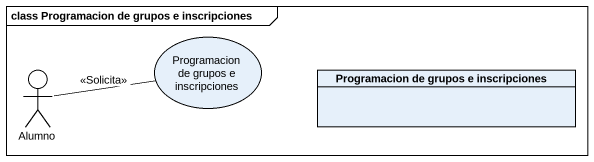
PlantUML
@startuml
mainframe class Programacion de grupos e inscripciones
allowmixing
hide circle
hide empty members
actor Alumno
usecase "Programacion de grupos e inscripciones" as Programacion_de_grupos_e
class "Programacion de grupos e inscripciones" as Programacion_de_grupos_e_2
Programacion_de_grupos_e -left- Alumno : <<Solicita>>
@enduml
